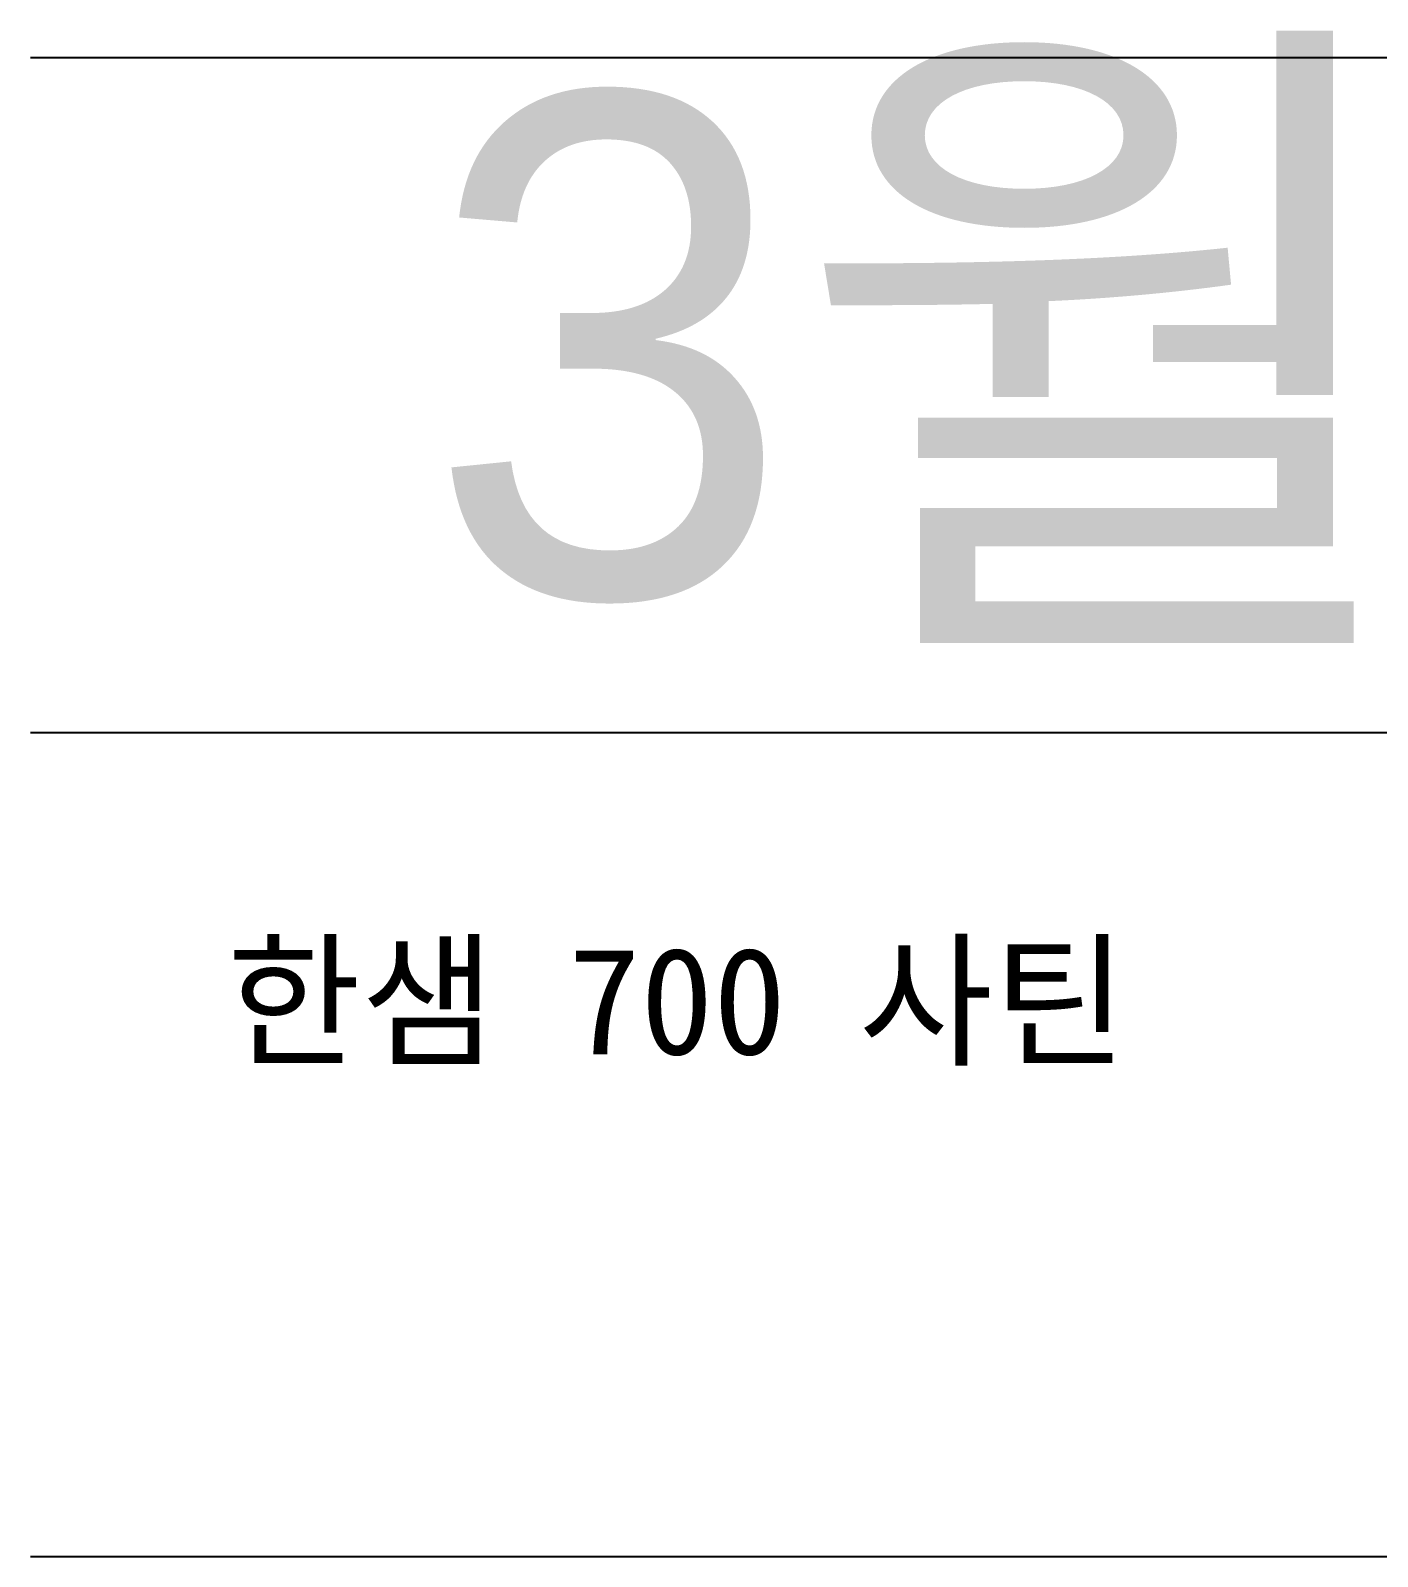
# Model space of a CAD drawing. Header units: millimetres. Extents: x -44117 to 256353, y -2095463 to 65325.
# Drawn here: x 104016 to 110053, y -753932 to -747092 of the extents above; entities that cross this region are included whole.
import ezdxf

# ---------------------------------------------------------------- set-up
doc = ezdxf.new("R2010")
doc.units = ezdxf.units.MM
doc.header["$LTSCALE"] = 10

msp = doc.modelspace()

# ---------------------------------------------------------------- linework, layer by layer
at = {"color": 2}
msp.add_line((104015.69829, -747212.41798), (196284.84516, -747212.41798), dxfattribs=at)
msp.add_line((104015.69829, -747212.41798), (196284.84516, -747212.41798), dxfattribs=at)
at = {"color": 1}
for p, q in [((104015.69829, -750238.66603), (196284.84516, -750238.66603)), ((104015.69829, -750238.66603), (196284.84516, -750238.66603)), ((104015.69829, -753931.87315), (196284.84516, -753931.87315)), ((104015.69829, -753931.87315), (196284.84516, -753931.87315))]:
    msp.add_line(p, q, dxfattribs=at)

# ---------------------------------------------------------------- texts
at = {"attachment_point": 1}
for s, width, gutter_width, heights, insert, char_height in [('{\\fGulim|b0|i0|c129|p50;\\C40;\\c3266552;3월}', 53188.6434497, 201.02623, [-2473.34539], (105790.08286, -747377.02083), 2251.4938053), ('{\\f굴림|b0|i0|c129|p50;한샘} 700 {\\f굴림|b0|i0|c129|p50;사틴}', 5072.1082947, 2395.6482, [-533.35869], (104895.62473, -751202.20073), 479.1296392)]:
    msp.add_mtext_dynamic_manual_height_columns(s, width=width, gutter_width=gutter_width, heights=heights, dxfattribs=dict(at, insert=insert, char_height=char_height))

doc.saveas('drawing.dxf')
